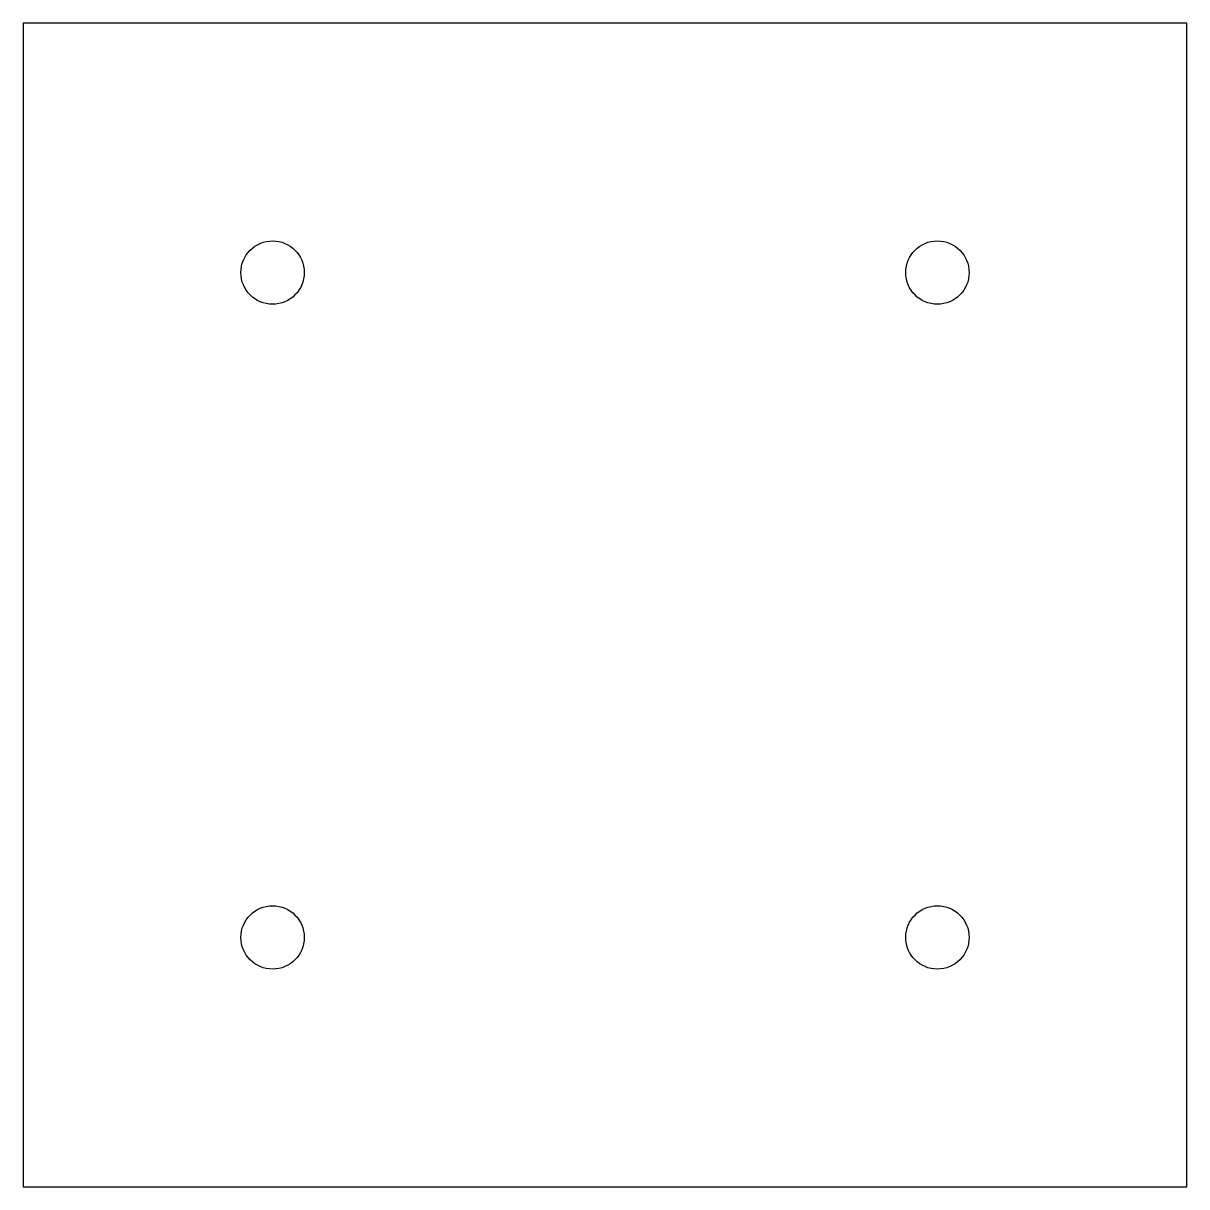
# Model space of a CAD drawing. Header units: inches. Extents: x 0 to 3.5, y 0 to 3.5.
import ezdxf

# ---------------------------------------------------------------- set-up
doc = ezdxf.new("R2010")
doc.units = ezdxf.units.IN
doc.layers.add('CUT', color=7, linetype='Continuous')

msp = doc.modelspace()

# ---------------------------------------------------------------- linework, layer by layer
at = {"layer": 'CUT'}
msp.add_lwpolyline([(0, 0), (3.5, 0), (3.5, 3.5), (0, 3.5)], close=True, dxfattribs=at)
for centre in [(0.75, 2.75), (2.75, 2.75), (0.75, 0.75), (2.75, 0.75)]:
    msp.add_circle(centre, 0.0953, dxfattribs=at)

doc.saveas('drawing.dxf')
